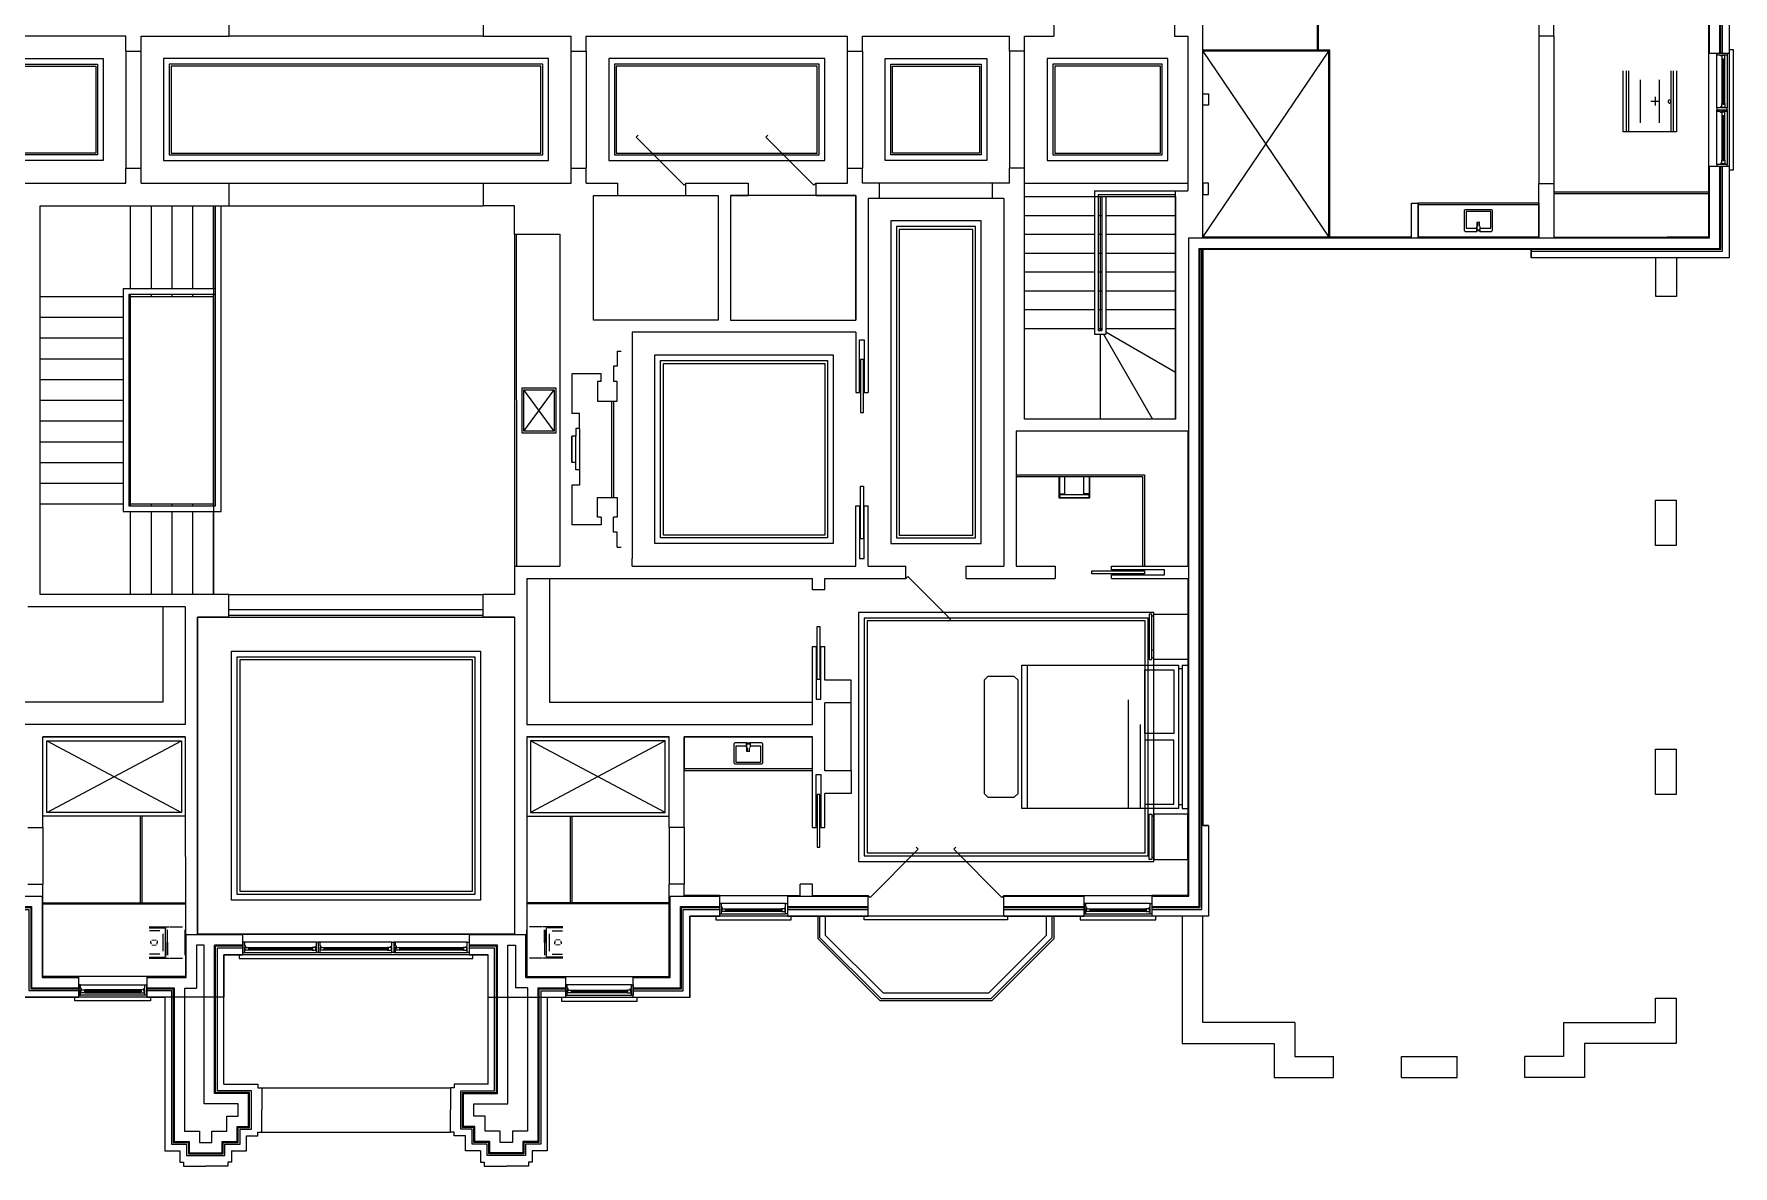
# Model space of a CAD drawing. Header units: metres. Extents: x -730 to 730, y 0 to 1069.
# Drawn here: x -171 to 730, y 0 to 600 of the extents above; entities that cross this region are included whole.
import ezdxf

# ---------------------------------------------------------------- set-up
doc = ezdxf.new("R2010")
doc.units = ezdxf.units.M

msp = doc.modelspace()

# ---------------------------------------------------------------- linework, layer by layer
at = {"layer": 'Defpoints'}
for points in [[(-452.05, 948.83), (-163.04, 948.83), (-163.04, 910.08), (162.95, 910.08), (162.95, 948.83), (451.95, 948.85), (451.95, 877.83), (463.96, 877.83), (463.96, 805.83), (451.95, 805.83), (451.95, 741.08), (638.04, 741.09), (638.05, 638.5), (728.04, 638.5), (728.04, 481.5), (623.05, 481.5), (623.05, 486), (448.95, 486)], [(448.95, 486), (448.95, 180.5), (451.95, 180.5), (451.95, 132.5), (176.95, 132.5), (176.95, 89.42), (101.35, 89.42), (69.96, 89.42), (69.96, 112), (-70.05, 112), (-70.05, 89.5), (-177.04, 89.5)]]:
    msp.add_lwpolyline(points, dxfattribs=at)
for points, elevation in [([(125.95, 514.5), (191.95, 514.5), (191.95, 448.5), (125.95, 448.5)], -0.34), ([(198.45, 448.5), (264.95, 448.5), (264.95, 514.5), (198.45, 514.5)], -0.34), ([(354.46, 514), (434.45, 514), (434.45, 396), (354.46, 396)], -0.06), ([(-167.54, 509), (-75.54, 509), (-75.54, 303), (-167.54, 303)], -0.34)]:
    msp.add_lwpolyline(points, close=True, dxfattribs=dict(at, elevation=elevation))
msp.add_lwpolyline([(-84.05, 291), (83.95, 290.99), (83.95, 123), (67.45, 123), (67.45, 123), (-67.55, 123), (-67.55, 123), (-84.05, 123)], close=True, dxfattribs=at)
at = {"layer": 'FP-Above'}
for p, q in [((67.45, 599.08), (-67.54, 599.08)), ((-122.05, 591.08), (-122.05, 529)), ((-114.05, 529), (-114.05, 591.08)), ((113.95, 529), (113.95, 591.08)), ((121.95, 591.08), (121.95, 529)), ((260.46, 529), (260.46, 591.08)), ((268.46, 591.08), (268.46, 529)), ((346.46, 591.08), (346.46, 529)), ((354.46, 529), (354.46, 591.08)), ((-67.54, 521), (67.45, 521)), ((337.46, 521.01), (277.45, 521.01)), ((-67.54, 509), (67.45, 509)), ((337.46, 513.01), (277.45, 513.01)), ((417.96, 366.5, 0.34), (417.96, 318, 0.34)), ((102.45, 311.5), (102.45, 246)), ((-67.54, 303), (67.45, 303)), ((-102.55, 296.5), (-102.55, 246)), ((-102.55, 246), (-242.04, 245.99)), ((102.45, 246), (241.95, 245.99)), ((-113.54, 185.5), (-113.54, 139.5)), ((113.45, 185.5), (113.45, 139.5)), ((-50.05, 18), (49.96, 18))]:
    msp.add_line(p, q, dxfattribs=at)
at = {"layer": 'FP-Above', "color": 8}
for p, q in [((146.45, 438), (146.45, 322)), ((135.45, 405.5), (135.45, 354.5)), ((118.45, 391), (118.45, 369)), ((116.45, 373), (116.45, 387))]:
    msp.add_line(p, q, dxfattribs=at)
at = {"layer": 'FP-Above'}
for points, elevation in [([(-134.05, 533), (-248.55, 533), (-248.55, 587.08), (-134.05, 587.08)], -0.34), ([(-102.05, 533), (101.95, 533), (101.95, 587.08), (-102.05, 587.08)], -0.68), ([(133.95, 533), (248.46, 533), (248.46, 587.08), (133.95, 587.08)], -0.34), ([(334.46, 533), (280.46, 533), (280.46, 587.08), (334.46, 587.08)], -0.34), ([(366.46, 533), (430.46, 533), (430.46, 587.08), (366.46, 587.08)], -0.34), ([(-137.05, 536), (-245.55, 536), (-245.55, 584.08), (-137.05, 584.08)], -0.34), ([(-138.05, 537), (-244.55, 537), (-244.55, 583.08), (-138.05, 583.08)], -0.34), ([(-99.05, 536), (98.95, 536), (98.95, 584.08), (-99.05, 584.08)], -0.68), ([(-98.05, 537), (97.95, 537), (97.95, 583.08), (-98.05, 583.08)], -0.68), ([(136.95, 536), (245.46, 536), (245.46, 584.08), (136.95, 584.08)], -0.34), ([(137.95, 537), (244.46, 537), (244.46, 583.08), (137.95, 583.08)], -0.34), ([(331.46, 536), (283.46, 536), (283.46, 584.08), (331.46, 584.08)], -0.34), ([(330.46, 537), (284.46, 537), (284.46, 583.08), (330.46, 583.08)], -0.34), ([(369.46, 536), (427.46, 536), (427.46, 584.08), (369.46, 584.08)], -0.34), ([(370.46, 537), (426.46, 537), (426.46, 583.08), (370.46, 583.08)], -0.34), ([(158.45, 430), (252.95, 430), (252.95, 330), (158.45, 330)], -0.34), ([(161.45, 427), (249.95, 427), (249.95, 333), (161.45, 333)], -0.34), ([(162.95, 425.5), (248.45, 425.5), (248.45, 334.5), (162.95, 334.5)], -0.34), ([(422.95, 293.5), (266.45, 293.5), (266.45, 161.5), (422.95, 161.5)], -0.34), ([(419.95, 290.5), (269.45, 290.5), (269.45, 164.5), (419.95, 164.5)], -0.34), ([(418.45, 289), (270.95, 289), (270.95, 166), (418.45, 166)], -0.34), ([(-66.05, 273), (65.96, 273), (65.96, 141), (-66.05, 141)], -0.34), ([(-63.05, 270), (62.96, 270), (62.96, 144), (-63.05, 144)], -0.34), ([(-61.55, 268.5), (61.46, 268.5), (61.46, 145.5), (-61.55, 145.5)], -0.34)]:
    msp.add_lwpolyline(points, close=True, dxfattribs=dict(at, elevation=elevation))
at = {"layer": 'FP-Above', "elevation": -0.34}
for points in [[(354.46, 521), (440.96, 521)], [(84.95, 494), (84.96, 318)]]:
    msp.add_lwpolyline(points, dxfattribs=at)
at = {"layer": 'FP-Above'}
for points in [[(331.45, 501.01), (283.45, 501.01), (283.45, 330), (331.45, 330)], [(328.45, 498.01), (286.45, 498.01), (286.45, 333), (328.45, 333)], [(326.95, 496.51), (287.95, 496.51), (287.95, 334.5), (326.95, 334.5)]]:
    msp.add_lwpolyline(points, close=True, dxfattribs=at)
for points in [[(349.95, 366.5), (417.96, 366.5)], [(-166.04, 179.5), (-166.04, 149.5)], [(165.95, 179.5), (165.95, 149.5)], [(173.95, 179.5), (173.95, 149.5)]]:
    msp.add_lwpolyline(points, dxfattribs=at)
at = {"layer": 'FP-Balcony'}
for points in [[(369.95, 132.5), (369.95, 120.5), (337.01, 87.56), (277.89, 87.56), (244.95, 120.5), (244.95, 132.5)], [(368.95, 132.5), (368.95, 120.92), (336.59, 88.56), (278.31, 88.56), (245.95, 120.92), (245.95, 132.5)], [(365.95, 132.5), (365.95, 122.16), (335.35, 91.56), (279.55, 91.56), (248.95, 122.16), (248.95, 132.5)]]:
    msp.add_lwpolyline(points, dxfattribs=at)
at = {"layer": 'FP-Below'}
for p, q in [((437.95, 132.5), (437.95, 65)), ((448.95, 76), (448.95, 132.5)), ((688.95, 76), (688.95, 89)), ((688.95, 89), (699.95, 89)), ((699.95, 89), (699.95, 65)), ((497.68, 76), (448.95, 76)), ((640.22, 76), (688.95, 76)), ((437.95, 65), (486.68, 65)), ((699.95, 65), (651.22, 65)), ((518.2, 47), (518.2, 58)), ((554.2, 47), (554.2, 58)), ((583.7, 47), (583.7, 58)), ((619.7, 47), (619.7, 58)), ((619.7, 47), (619.7, 58))]:
    msp.add_line(p, q, dxfattribs=at)
at = {"layer": 'FP-Below', "elevation": -0.34}
for points in [[(700.05, 481.5), (700.05, 461), (689.05, 461), (689.05, 481.5)], [(497.68, 76), (497.68, 58), (518.2, 58)], [(640.22, 76), (640.22, 58), (619.7, 58)], [(486.68, 65), (486.68, 47), (518.2, 47)], [(651.22, 65), (651.22, 47), (619.7, 47)], [(554.2, 58), (583.7, 58)], [(554.2, 47), (583.7, 47)]]:
    msp.add_lwpolyline(points, dxfattribs=at)
for points in [[(688.95, 353), (699.95, 353), (699.95, 329), (688.95, 329)], [(688.95, 221), (699.95, 221), (699.95, 197), (688.95, 197)]]:
    msp.add_lwpolyline(points, close=True, dxfattribs=at)
at = {"layer": 'FP-Door'}
msp.add_line((-50.05, 41.4), (49.96, 41.4), dxfattribs=at)
for points in [[(149.6, 546.46), (148.54, 545.4), (173.99, 519.94), (175.06, 521)], [(218.38, 546.46), (217.32, 545.4), (242.77, 519.94), (243.83, 521)], [(314.07, 288.87), (315.13, 289.93), (292.5, 312.56), (291.44, 311.5)], [(296.91, 168.96), (297.97, 167.9), (272.51, 142.44), (271.45, 143.5)], [(318, 168.96), (316.94, 167.9), (342.39, 142.44), (343.45, 143.5)]]:
    msp.add_lwpolyline(points, dxfattribs=at)
at = {"layer": 'FP-Door', "elevation": -0.34}
for points in [[(267.45, 399.5), (268.95, 399.5), (268.95, 427.5), (267.45, 427.5)], [(267.45, 360.5), (268.95, 360.5), (268.95, 332.5), (267.45, 332.5)], [(390.09, 314), (390.09, 315.5), (418.09, 315.5), (418.09, 314)], [(244.45, 286), (245.95, 286), (245.95, 258), (244.45, 258)], [(244.45, 169), (245.95, 169), (245.95, 197), (244.45, 197)]]:
    msp.add_lwpolyline(points, close=True, dxfattribs=at)
at = {"layer": 'FP-Fixture'}
for p, q in [((448.95, 492.5), (515.76, 590.99, 0.34)), ((448.95, 590.99, 0.34), (515.76, 492.5)), ((686.45, 564.47), (691.04, 564.47)), ((688.74, 566.76), (688.74, 562.17)), ((563.05, 492.5), (563.05, 510.5)), ((627.05, 510.5), (563.05, 510.5)), ((627.05, 509.5), (563.05, 509.5)), ((627.05, 510.5), (627.05, 492.5)), ((594.8, 495.75), (594.8, 496)), ((595.3, 495.75), (595.3, 496)), ((627.05, 492.5), (563.05, 492.5)), ((136.45, 405.5), (136.45, 354.5)), ((422.95, 291.5, 0.34), (421.95, 291.5, 0.34)), ((422.95, 273.5), (421.95, 273.5)), ((352.95, 189.5), (352.95, 265.5)), ((352.95, 265.5), (435.95, 265.5)), ((355.95, 189.5), (355.95, 265.5)), ((418.22, 229.22), (418.22, 263.08)), ((418.22, 263.08), (433.53, 263.08)), ((422.95, 269.5, 0.34), (421.95, 269.5, 0.34)), ((433.53, 263.08), (433.53, 229.22)), ((435.95, 265.5), (435.95, 189.5)), ((437.95, 263.5), (435.95, 263.5)), ((437.95, 265.5), (437.95, 189.5)), ((437.95, 265.5), (440.95, 265.5)), ((440.95, 265.5), (440.95, 189.5)), ((409.34, 247.14), (409.34, 189.5)), ((-164.05, 225.5, 0.34), (-92.55, 187.5, 0.34)), ((-164.05, 187.5, 0.34), (-92.55, 225.5, 0.34)), ((163.95, 187.5, 0.34), (92.45, 225.5, 0.34)), ((163.95, 225.5, 0.34), (92.45, 187.5, 0.34)), ((173.95, 227.49), (173.95, 209.49)), ((241.95, 227.49), (173.95, 227.49)), ((241.95, 209.49), (241.95, 227.49)), ((415.8, 234), (415.8, 189.5)), ((433.53, 229.22), (418.22, 229.22)), ((418.22, 225.78), (418.22, 191.92)), ((433.53, 225.78), (418.22, 225.78)), ((433.53, 191.92), (433.53, 225.78)), ((207.7, 224.24), (207.7, 223.99)), ((208.2, 224.24), (208.2, 223.99)), ((241.95, 210.49), (173.95, 210.49)), ((241.95, 209.49), (173.95, 209.49)), ((435.95, 189.5), (352.95, 189.5)), ((418.22, 191.92), (433.53, 191.92)), ((437.95, 191.5), (435.95, 191.5)), ((437.95, 189.5), (440.95, 189.5)), ((-114.54, 185.5), (-114.54, 139.5)), ((114.45, 185.5), (114.45, 139.5)), ((422.95, 185.5, 0.34), (421.95, 185.5, 0.34)), ((422.95, 163.5, 0.34), (421.95, 163.5, 0.34)), ((-109.71, 126.75), (-98.93, 126.75)), ((-109.69, 126.36), (-101.47, 126.36)), ((-98.53, 126.77), (-92.06, 126.76)), ((98.44, 126.77), (91.97, 126.76)), ((109.61, 126.75), (98.83, 126.75)), ((109.59, 126.36), (101.37, 126.36)), ((-104.03, 124.61), (-109.59, 124.61)), ((-108.81, 118.5), (-108.81, 119.28)), ((-108.81, 118.5), (-108.81, 117.72)), ((-108.32, 119.78), (-105.98, 119.87)), ((-108.32, 117.22), (-105.98, 117.13)), ((-105.47, 119.37), (-105.47, 118.5)), ((-105.47, 117.63), (-105.47, 118.5)), ((-102.52, 123.1), (-102.52, 113.9)), ((-101.09, 126.03), (-100.74, 126.03)), ((-101.09, 111.02), (-101.09, 125.98)), ((-100.74, 125.6), (-101.09, 125.6)), ((-100.18, 125.03), (-100.18, 118.5)), ((-100.18, 111.97), (-100.18, 118.5)), ((-100.04, 118.5), (-100.04, 125.25)), ((-100.04, 118.5), (-100.04, 111.75)), ((-90.55, 111.76), (-90.55, 125.24)), ((90.45, 111.76), (90.45, 125.24)), ((99.95, 118.5), (99.95, 125.25)), ((99.95, 118.5), (99.95, 111.75)), ((100.08, 125.03), (100.08, 118.5)), ((100.08, 111.97), (100.08, 118.5)), ((100.64, 125.6), (100.99, 125.6)), ((101, 126.03), (100.65, 126.03)), ((100.99, 111.02), (100.99, 125.98)), ((102.42, 123.1), (102.42, 113.9)), ((103.93, 124.61), (109.5, 124.61)), ((105.37, 119.37), (105.37, 118.5)), ((105.37, 117.63), (105.37, 118.5)), ((108.22, 119.78), (105.88, 119.87)), ((108.22, 117.22), (105.88, 117.13)), ((108.71, 118.5), (108.71, 119.28)), ((108.71, 118.5), (108.71, 117.72)), ((-109.71, 110.25), (-98.93, 110.25)), ((-109.69, 110.64), (-101.47, 110.64)), ((-104.03, 112.39), (-109.59, 112.39)), ((-100.74, 111.41), (-101.09, 111.41)), ((-101.09, 110.97), (-100.74, 110.97)), ((-98.53, 110.23), (-92.06, 110.24)), ((98.44, 110.23), (91.97, 110.24)), ((109.61, 110.25), (98.83, 110.25)), ((100.64, 111.41), (100.99, 111.41)), ((101, 110.97), (100.65, 110.97)), ((109.59, 110.64), (101.37, 110.64)), ((103.93, 112.39), (109.5, 112.39))]:
    msp.add_line(p, q, dxfattribs=at)
for points in [[(509.76, 591.49), (509.76, 627.5)], [(510.26, 591.49), (510.26, 627.5)], [(516.26, 591.49), (448.95, 591.49)], [(515.76, 590.99), (448.95, 590.99)], [(515.76, 492.5), (515.76, 590.99)], [(516.26, 492), (516.26, 591.49)], [(700.04, 580.7), (700.04, 548.23), (671.8, 548.23), (671.8, 580.7)], [(698.27, 580.68), (698.27, 548.25), (673.57, 548.25), (673.57, 580.68)], [(697.07, 580.66), (697.07, 548.27), (674.77, 548.27), (674.77, 580.66)], [(448.95, 568.47), (451.95, 568.47), (451.95, 562.47), (448.95, 562.47), (448.95, 568.47)], [(680.98, 553), (680.98, 575.93)], [(691.14, 553), (691.14, 575.93)], [(696.33, 565.46), (696.51, 565.39), (696.71, 565.14), (696.82, 564.8), (696.86, 564.36), (696.82, 563.91), (696.71, 563.58), (696.51, 563.32), (696.33, 563.26), (696.15, 563.32), (695.95, 563.58), (695.83, 563.91), (695.79, 564.36), (695.83, 564.8), (695.95, 565.14), (696.15, 565.39)], [(635.05, 516.5), (717.04, 516.5)], [(595.8, 495.5), (602.05, 495.5), (602.55, 496), (602.55, 506.5), (602.05, 507), (588.05, 507), (587.55, 506.5), (587.55, 496), (588.05, 495.5), (594.3, 495.5)], [(596.05, 497.25), (601.55, 497.25), (601.55, 506), (588.55, 506), (588.55, 497.25), (594.05, 497.25)], [(594.3, 498), (594.05, 498), (594.05, 496), (596.05, 496), (596.05, 498), (595.8, 498)], [(595.8, 500.25), (594.3, 500.25), (594.3, 496.25), (595.8, 496.25)], [(595.8, 495.5), (595.8, 495.75), (594.3, 495.75), (594.3, 495.5)], [(595.55, 498.25), (595.55, 500.25), (594.55, 500.25), (594.55, 498.25)], [(-166.05, 227.5), (-90.55, 227.5), (-90.55, 185.5), (-166.05, 185.5)], [(165.95, 227.5), (90.45, 227.5), (90.45, 185.5), (165.95, 185.5)], [(208.7, 224.49), (214.95, 224.49), (215.45, 223.99), (215.45, 213.49), (214.95, 212.99), (200.95, 212.99), (200.45, 213.49), (200.45, 223.99), (200.95, 224.49), (207.2, 224.49)], [(208.95, 222.74), (214.45, 222.74), (214.45, 213.99), (201.45, 213.99), (201.45, 222.74), (206.95, 222.74)], [(207.2, 221.99), (206.95, 221.99), (206.95, 223.99), (208.95, 223.99), (208.95, 221.99), (208.7, 221.99)], [(208.7, 224.49), (208.7, 224.24), (207.2, 224.24), (207.2, 224.49)], [(208.7, 219.74), (207.2, 219.74), (207.2, 223.74), (208.7, 223.74)], [(208.45, 221.74), (208.45, 219.74), (207.45, 219.74), (207.45, 221.74)]]:
    msp.add_lwpolyline(points, dxfattribs=at)
at = {"layer": 'FP-Fixture', "elevation": -0.34}
for points in [[(448.95, 515.02), (451.95, 515.02), (451.95, 521.02), (448.95, 521.02), (448.95, 515.02)], [(83.95, 494), (83.96, 318)], [(-166.04, 139.5), (-90.54, 139.5)], [(-166.04, 139), (-90.54, 139)], [(165.95, 139.5), (90.45, 139.5)], [(165.95, 139), (90.45, 139)]]:
    msp.add_lwpolyline(points, dxfattribs=at)
at = {"layer": 'FP-Fixture'}
for points in [[(421.95, 268.5), (421.95, 292.5), (420.45, 292.5), (420.45, 268.5)], [(440.95, 292.5), (440.95, 268.5), (422.95, 268.5), (422.95, 292.5)], [(350.95, 197.5), (350.95, 257.5), (348.95, 259.5), (334.95, 259.5), (332.95, 257.5), (332.95, 197.5), (334.95, 195.5), (348.95, 195.5)], [(-164.05, 187.5), (-164.05, 225.5), (-92.55, 225.5), (-92.55, 187.5)], [(163.95, 187.5), (163.95, 225.5), (92.45, 225.5), (92.45, 187.5)], [(421.95, 186.5), (421.95, 162.5), (420.45, 162.5), (420.45, 186.5)], [(440.95, 162.5), (440.95, 186.5), (422.95, 186.5), (422.95, 162.5)]]:
    msp.add_lwpolyline(points, close=True, dxfattribs=at)
at = {"layer": 'FP-Furniture'}
for p, q in [((88.96, 389.5), (104.96, 411.5)), ((104.96, 389.5), (88.96, 411.5)), ((262.45, 209.5), (262.45, 245.5))]:
    msp.add_line(p, q, dxfattribs=at)
at = {"layer": 'FP-Furniture', "color": 8}
msp.add_line((416.96, 365.5, 0.34), (416.96, 318, 0.34), dxfattribs=at)
at = {"layer": 'FP-Furniture', "elevation": -0.34}
for points in [[(87.96, 388.5), (87.96, 412.5), (105.96, 412.5), (105.96, 388.5)], [(88.96, 389.5), (88.96, 411.5), (104.96, 411.5), (104.96, 389.5)]]:
    msp.add_lwpolyline(points, close=True, dxfattribs=at)
at = {"layer": 'FP-Furniture', "color": 8}
for points in [[(349.95, 365.5), (416.96, 365.5)], [(372.62, 365.5), (372.62, 354.16), (389, 354.16), (389, 365.5)], [(372.98, 365.5), (372.98, 356.41), (375.78, 356.41), (375.78, 365.5)], [(388.7, 365.5), (388.7, 356.41), (385.9, 356.41), (385.9, 365.5)]]:
    msp.add_lwpolyline(points, dxfattribs=at)
at = {"layer": 'FP-Furniture', "color": 8, "elevation": -0.34}
msp.add_lwpolyline([(388.63, 355.75), (373.05, 355.75), (373.05, 354.5), (388.63, 354.5)], close=True, dxfattribs=at)
at = {"layer": 'FP-Mill'}
for points in [[(627.04, 599.08), (627.04, 520.92)], [(635.05, 599.08), (635.05, 520.92)], [(635.05, 515.5), (717.04, 515.5)]]:
    msp.add_lwpolyline(points, dxfattribs=at)
at = {"layer": 'FP-Proposed Wall'}
for p, q in [((728.04, 638.5), (728.04, 590)), ((448.95, 492.5), (448.95, 627.49)), ((627.05, 627.5), (627.05, 599.08)), ((635.05, 599.08), (635.05, 627.5)), ((717.04, 627.5), (717.04, 590)), ((-67.54, 611.08), (-67.54, 599.08)), ((67.45, 611.08), (67.45, 599.08)), ((369.96, 605.58), (369.96, 599.08)), ((433.96, 605.58), (433.96, 599.08)), ((-122.05, 599.08), (-260.55, 599.08)), ((-122.05, 591.08), (-122.05, 599.08)), ((-114.05, 591.08), (-114.05, 599.08)), ((-114.05, 599.08), (-67.54, 599.08)), ((67.45, 599.08), (113.95, 599.08)), ((113.95, 591.08), (113.95, 599.08)), ((121.95, 591.08), (121.95, 599.08)), ((121.95, 599.08), (260.46, 599.08)), ((260.46, 591.08), (260.46, 599.08)), ((268.46, 591.08), (268.46, 599.08)), ((268.46, 599.08), (346.46, 599.08)), ((346.46, 591.08), (346.46, 599.08)), ((354.46, 591.08), (354.46, 599.08)), ((354.46, 599.08), (369.96, 599.08)), ((433.96, 599.08), (440.96, 599.08)), ((440.96, 599.08), (440.96, 517)), ((635.05, 599.08), (627.04, 599.08)), ((-122.05, 591.08), (-114.05, 591.08)), ((113.95, 591.08), (121.95, 591.08)), ((260.46, 591.08), (268.46, 591.08)), ((354.46, 591.08), (346.46, 591.08)), ((717.04, 590), (728.04, 590)), ((-122.05, 521), (-122.05, 529)), ((-122.05, 529), (-114.05, 529)), ((-114.05, 521), (-114.05, 529)), ((113.95, 521), (113.95, 529)), ((113.95, 529), (121.95, 529)), ((121.95, 521), (121.95, 529)), ((260.46, 521), (260.46, 529)), ((260.46, 529), (268.46, 529)), ((268.46, 521), (268.46, 529)), ((346.46, 521), (346.46, 529)), ((354.46, 529), (346.46, 529)), ((354.45, 496), (354.46, 529)), ((717.04, 530), (717.04, 492.5)), ((717.04, 530), (728.04, 530)), ((728.04, 530), (728.04, 481.5)), ((-260.55, 521.01), (-122.05, 521)), ((-114.05, 521), (-67.54, 521)), ((-67.54, 521), (-67.54, 509)), ((67.45, 521), (67.45, 509)), ((67.45, 521), (113.95, 521)), ((121.95, 521), (138.58, 521)), ((125.95, 448.5), (125.95, 514.5)), ((125.95, 514.5), (138.58, 514.5)), ((138.58, 521), (138.58, 514.5)), ((174.58, 521), (174.58, 514.5)), ((174.58, 521), (198.45, 521)), ((174.58, 514.5), (191.95, 514.5)), ((191.95, 514.5), (191.95, 448.5)), ((198.45, 521), (207.83, 521)), ((198.45, 514.5), (198.45, 448.5)), ((198.45, 514.5), (207.83, 514.5)), ((207.83, 521), (207.83, 514.5)), ((243.83, 521), (243.83, 514.5)), ((243.83, 521), (260.46, 521)), ((243.83, 514.5), (264.95, 514.5)), ((264.95, 514.5), (264.95, 448.5)), ((277.45, 521.01), (268.46, 521.01)), ((277.45, 513.01), (277.45, 521.01)), ((337.46, 513.01), (337.46, 521.01)), ((346.46, 521.01), (337.46, 521.01)), ((434.45, 396), (434.45, 517)), ((434.45, 517), (440.96, 517)), ((627.04, 520.92), (635.05, 520.92)), ((627.05, 492.5), (627.05, 520.92)), ((635.05, 520.92), (635.05, 492.5)), ((-167.54, 303), (-167.54, 509)), ((-167.54, 509), (-67.54, 509)), ((83.95, 509), (67.45, 509)), ((83.95, 494), (83.95, 509)), ((271.45, 513.01), (271.45, 410)), ((277.45, 513.01), (271.45, 513.01)), ((343.46, 513.01), (337.46, 513.01)), ((343.45, 513), (343.45, 318)), ((354.45, 396), (354.45, 496)), ((83.95, 494), (107.95, 494)), ((107.95, 494), (107.95, 318)), ((559.55, 492.5), (448.95, 492.5)), ((717.04, 492.5), (695.05, 492.5)), ((448.95, 180.5), (448.95, 486)), ((623.05, 486), (448.95, 486)), ((623.05, 486), (623.05, 481.5)), ((695.05, 481.5), (623.05, 481.5)), ((728.04, 481.5), (695.05, 481.5)), ((191.95, 448.5), (125.95, 448.5)), ((146.45, 442), (146.45, 438)), ((264.95, 442), (146.45, 442)), ((198.45, 448.5), (264.95, 448.5)), ((264.95, 442), (264.95, 410)), ((136.45, 424), (136.45, 416)), ((138.45, 424), (136.45, 424)), ((138.45, 432), (138.45, 424)), ((138.45, 432), (140.45, 432)), ((129.95, 420), (114.45, 420)), ((114.45, 420), (114.45, 399)), ((127.95, 416), (127.95, 405.5)), ((129.95, 416), (127.95, 416)), ((129.95, 416), (129.95, 420)), ((138.45, 416), (136.45, 416)), ((138.45, 405.5), (138.45, 416)), ((127.95, 405.5), (138.45, 405.5)), ((264.95, 410), (266.95, 410)), ((269.45, 410), (271.45, 410)), ((118.45, 399), (114.45, 399)), ((118.45, 391), (118.45, 399)), ((116.45, 391), (116.45, 387)), ((118.45, 391), (116.45, 391)), ((349.95, 389.5), (349.95, 318)), ((440.96, 389.5), (349.95, 389.5)), ((434.45, 396), (354.45, 396)), ((440.96, 389.5), (440.96, 318)), ((114.45, 373), (114.45, 387)), ((116.45, 387), (114.45, 387)), ((114.45, 387), (114.45, 373)), ((116.45, 373), (114.45, 373)), ((116.45, 369), (116.45, 373)), ((114.45, 361), (114.45, 340)), ((118.45, 361), (114.45, 361)), ((118.45, 369), (116.45, 369)), ((118.45, 369), (118.45, 361)), ((127.95, 344), (127.95, 354.5)), ((127.95, 354.5), (138.45, 354.5)), ((138.45, 354.5), (138.45, 344)), ((129.95, 344), (127.95, 344)), ((129.95, 344), (129.95, 340)), ((136.45, 336), (136.45, 344)), ((138.45, 344), (136.45, 344)), ((264.95, 318), (264.95, 350)), ((264.95, 350), (266.95, 350)), ((269.45, 350), (271.45, 350)), ((271.45, 318), (271.45, 350)), ((129.95, 340), (114.45, 340)), ((138.45, 336), (136.45, 336)), ((138.45, 328), (138.45, 336)), ((138.45, 328), (140.45, 328)), ((83.96, 318), (83.96, 303)), ((83.96, 318), (107.95, 318)), ((146.45, 318), (146.45, 322)), ((146.45, 318), (264.95, 318)), ((271.45, 318), (291.45, 318)), ((271.45, 318), (291.45, 318)), ((291.45, 311.5), (291.45, 318)), ((323.45, 311.5), (323.45, 318)), ((323.45, 318), (343.45, 318)), ((349.95, 318), (370.59, 318)), ((370.59, 318), (370.59, 311.5)), ((400.59, 316), (400.59, 318)), ((400.59, 318), (440.96, 318)), ((90.45, 311.5), (90.45, 234)), ((90.45, 311.5), (241.95, 311.5)), ((241.95, 305.49), (241.95, 311.5)), ((248.45, 305.5), (248.45, 311.5)), ((248.45, 311.5), (291.45, 311.5)), ((323.44, 311.5), (370.59, 311.5)), ((400.59, 311.5), (400.59, 313.5)), ((400.59, 311.5), (440.96, 311.5)), ((440.96, 311.5), (440.96, 143.5)), ((-67.54, 303), (-167.54, 303)), ((-67.54, 291), (-67.54, 303)), ((67.45, 291), (67.45, 303)), ((83.96, 303), (67.45, 303)), ((248.45, 305.5), (241.94, 305.5)), ((-90.55, 296.5), (-174.05, 296.5)), ((-90.55, 296.5), (-90.55, 234)), ((-84.04, 291), (-84.05, 123)), ((-67.54, 291), (-84.04, 291)), ((83.96, 291), (67.45, 291)), ((83.96, 291), (83.95, 123)), ((241.95, 233.99), (241.95, 275.5)), ((241.95, 275.5), (243.95, 275.5)), ((246.45, 275.5), (248.45, 275.5)), ((248.45, 257.5), (248.45, 275.5)), ((262.45, 257.5), (248.45, 257.5)), ((262.45, 245.5), (262.45, 257.5)), ((248.45, 209.5), (248.45, 245.5)), ((262.45, 245.5), (248.45, 245.5)), ((-90.55, 234), (-242.04, 233.99)), ((-90.55, 227.5), (-166.05, 227.5)), ((-166.04, 179.5), (-166.04, 227.5)), ((-90.55, 227.5), (-90.54, 100.5)), ((90.45, 234), (241.95, 233.99)), ((90.45, 227.5), (90.45, 100.42)), ((90.45, 227.5), (165.95, 227.5)), ((165.95, 179.5), (165.95, 227.5)), ((173.95, 179.5), (173.95, 227.5)), ((173.95, 227.5), (241.95, 227.5)), ((241.95, 179.5), (241.95, 227.49)), ((262.45, 209.5), (248.45, 209.5)), ((262.45, 209.5), (262.45, 197.5)), ((262.45, 197.5), (248.44, 197.5)), ((248.45, 179.5), (248.45, 197.5)), ((451.95, 180.5), (448.95, 180.5)), ((451.95, 180.5), (451.95, 132.5)), ((-174.05, 179.5), (-166.04, 179.5)), ((173.95, 179.5), (165.95, 179.5)), ((241.95, 179.5), (243.95, 179.5)), ((246.45, 179.5), (248.45, 179.5)), ((-174.04, 149.5), (-166.04, 149.5)), ((-166.04, 100.5), (-166.04, 149.5)), ((165.95, 100.42), (165.95, 149.5)), ((173.45, 149.5), (165.95, 149.5)), ((173.95, 149.5), (165.95, 149.5)), ((173.95, 143.5), (173.95, 149.5)), ((173.95, 143.5), (173.95, 149.5)), ((241.95, 149.5), (235.44, 149.5)), ((235.45, 143.5), (235.45, 149.5)), ((241.95, 143.5), (241.95, 149.5)), ((192.75, 143.5), (173.95, 143.5)), ((192.75, 143.5), (192.75, 132.5)), ((228.75, 143.5), (228.75, 132.5)), ((228.75, 143.5), (235.45, 143.5)), ((241.95, 143.5), (271.45, 143.5)), ((271.45, 132.5), (271.45, 143.5)), ((343.45, 132.5), (343.45, 143.5)), ((343.45, 143.5), (385.96, 143.5)), ((385.96, 132.5), (385.96, 143.5)), ((421.96, 143.5), (421.96, 132.5)), ((440.96, 143.5), (421.96, 143.5)), ((176.95, 89.42), (176.95, 132.5)), ((176.95, 132.5), (192.75, 132.5)), ((228.75, 132.5), (271.45, 132.5)), ((343.45, 132.5), (385.96, 132.5)), ((451.95, 132.5), (421.96, 132.5)), ((-84.05, 123), (-60.05, 123)), ((83.95, 123), (59.95, 123)), ((67.45, 123), (67.45, 123)), ((-70.05, 112), (-60.05, 112)), ((-70.05, 43.39), (-70.05, 112)), ((59.95, 112), (69.96, 112)), ((69.96, 43.39), (69.96, 112)), ((-147.04, 100.5), (-166.04, 100.5)), ((-147.04, 89.5), (-147.04, 100.5)), ((-111.04, 100.5), (-111.04, 89.5)), ((-90.54, 100.5), (-111.04, 100.5)), ((90.45, 100.42), (110.95, 100.42)), ((110.95, 100.42), (110.95, 89.42)), ((146.95, 89.42), (146.95, 100.42)), ((146.95, 100.42), (165.95, 100.42)), ((-177.04, 89.5), (-147.04, 89.5)), ((-166.04, 89.5), (-166.04, 89.5)), ((-111.04, 89.5), (-101.45, 89.5)), ((-101.45, 89.5), (-101.45, 8)), ((101.35, 89.42), (101.35, 8)), ((110.95, 89.42), (101.35, 89.42)), ((109.45, 89.42), (101.35, 89.42)), ((176.95, 89.42), (146.95, 89.42)), ((-70.05, 43.4), (-52.05, 43.4)), ((-52.05, 43.4), (-52.05, 41.4)), ((-52.05, 41.4), (-50.05, 41.4)), ((-50.05, 41.4), (-50.05, 29.7)), ((49.96, 41.4), (49.96, 29.7)), ((51.96, 41.4), (49.96, 41.4)), ((51.96, 43.4), (51.96, 41.4)), ((69.96, 43.4), (51.96, 43.4)), ((-50.05, 18), (-50.05, 29.7)), ((49.96, 18), (49.96, 29.7)), ((-58.05, 8), (-58.05, 16)), ((-58.05, 16), (-52.05, 16)), ((-52.05, 16), (-52.05, 18)), ((-52.05, 18), (-50.05, 18)), ((51.96, 18), (49.96, 18)), ((51.96, 16), (51.96, 18)), ((57.96, 16), (51.96, 16)), ((57.96, 8), (57.96, 16)), ((-101.45, 8), (-93.45, 8)), ((-93.45, 8), (-93.45, 2)), ((-93.45, 2), (-91.45, 2)), ((-91.45, 2), (-91.45, 0)), ((-91.45, 0), (-79.75, 0)), ((-68.05, 0), (-79.75, 0)), ((-68.05, 2), (-68.05, 0)), ((-66.05, 2), (-68.05, 2)), ((-66.05, 8), (-66.05, 2)), ((-66.05, 8), (-58.05, 8)), ((65.96, 8), (57.96, 8)), ((65.96, 8), (65.96, 2)), ((65.96, 2), (67.96, 2)), ((67.96, 2), (67.96, 0)), ((67.96, 0), (79.66, 0)), ((91.35, 0), (79.66, 0)), ((91.35, 2), (91.35, 0)), ((93.35, 2), (91.35, 2)), ((93.35, 8), (93.35, 2)), ((101.35, 8), (93.35, 8))]:
    msp.add_line(p, q, dxfattribs=at)
at = {"layer": 'FP-Proposed Wall', "color": 8}
for p, q in [((266.95, 410), (266.95, 438)), ((266.95, 438), (269.45, 438)), ((269.45, 438), (269.45, 410)), ((266.95, 350), (266.95, 322)), ((269.45, 322), (269.45, 350)), ((266.95, 322), (269.45, 322)), ((428.59, 316), (400.59, 316)), ((428.59, 313.5), (428.59, 316)), ((400.59, 313.5), (428.59, 313.5)), ((243.95, 275.5), (243.95, 247.5)), ((246.45, 247.5), (246.45, 275.5)), ((243.95, 247.5), (246.45, 247.5)), ((243.95, 179.5), (243.95, 207.5)), ((243.95, 207.5), (246.45, 207.5)), ((246.45, 207.5), (246.45, 179.5))]:
    msp.add_line(p, q, dxfattribs=at)
at = {"layer": 'FP-Proposed Wall'}
for points in [[(559.55, 492.5), (559.55, 510.5), (563.05, 510.5), (563.05, 492.5), (627.05, 492.5)], [(635.05, 492.5), (695.05, 492.5)], [(-60.05, 112), (-60.05, 123)], [(59.95, 123), (59.95, 112)]]:
    msp.add_lwpolyline(points, dxfattribs=at)
at = {"layer": 'FP-Stair'}
for p, q in [((354.45, 514), (391.45, 514)), ((391.45, 517), (391.45, 441)), ((393.45, 515), (393.45, 443)), ((393.45, 515), (434.45, 515)), ((394.45, 514), (394.45, 443)), ((394.45, 514), (434.45, 514)), ((395.45, 514), (395.45, 443)), ((397.45, 514), (397.45, 441)), ((-119.54, 465), (-119.54, 509)), ((-108.54, 465), (-108.54, 509)), ((-97.54, 465), (-97.54, 509)), ((-86.54, 465), (-86.54, 509)), ((-75.54, 465), (-75.54, 509)), ((354.45, 504), (391.45, 504)), ((393.45, 504), (395.45, 504)), ((397.45, 504), (434.45, 504)), ((354.45, 494), (391.45, 494)), ((393.45, 494), (395.45, 494)), ((397.45, 494), (434.45, 494)), ((354.45, 484), (391.45, 484)), ((393.45, 484), (395.45, 484)), ((397.45, 484), (434.45, 484)), ((354.45, 474), (391.45, 474)), ((393.45, 474), (395.45, 474)), ((397.45, 474), (434.45, 474)), ((-119.54, 350), (-119.54, 462)), ((-108.54, 461), (-108.54, 462)), ((-97.54, 461), (-97.54, 462)), ((-86.54, 461), (-86.54, 462)), ((-75.54, 350), (-75.54, 462)), ((354.45, 464), (391.45, 464)), ((393.45, 464), (395.45, 464)), ((397.45, 464), (434.45, 464)), ((354.45, 454), (391.45, 454)), ((393.45, 454), (395.45, 454)), ((397.45, 454), (434.45, 454)), ((354.45, 444), (391.45, 444)), ((393.45, 444), (395.45, 444)), ((393.45, 443), (395.45, 443)), ((394.45, 444), (395.03, 443)), ((394.45, 444), (395.45, 443.42)), ((397.45, 444), (434.45, 444)), ((397.46, 442.27), (434.45, 420.91)), ((391.45, 441), (397.45, 441)), ((394.45, 441), (394.45, 396)), ((396.19, 441), (422.17, 396)), ((-120.54, 351), (-75.54, 351)), ((-119.54, 303), (-119.54, 347)), ((-108.54, 350), (-108.54, 351)), ((-108.54, 303), (-108.54, 347)), ((-97.54, 350), (-97.54, 351)), ((-97.54, 303), (-97.54, 347)), ((-86.54, 350), (-86.54, 351)), ((-86.54, 303), (-86.54, 347)), ((-75.54, 303), (-75.54, 347)), ((-67.54, 295), (67.45, 295)), ((-67.54, 292), (67.45, 292)), ((-67.54, 291), (67.45, 291))]:
    msp.add_line(p, q, dxfattribs=at)
at = {"layer": 'FP-Stair', "elevation": -0.34}
for points in [[(391.45, 517), (434.45, 517)], [(-74.54, 465), (-123.54, 465), (-123.54, 347), (-71.54, 347), (-71.54, 509)], [(-74.54, 462), (-120.54, 462), (-120.54, 350), (-74.54, 350), (-74.54, 509)], [(-167.54, 461), (-123.54, 461)], [(-120.54, 461), (-75.54, 461)], [(-167.54, 450), (-123.54, 450)], [(-120.54, 450), (-119.54, 450)], [(-167.54, 439), (-123.54, 439)], [(-120.54, 439), (-119.54, 439)], [(-167.54, 428), (-123.54, 428)], [(-120.54, 428), (-119.54, 428)], [(-167.54, 417), (-123.54, 417)], [(-120.54, 417), (-119.54, 417)], [(-167.54, 406), (-123.54, 406)], [(-120.54, 406), (-119.54, 406)], [(-167.54, 395), (-123.54, 395)], [(-120.54, 395), (-119.54, 395)], [(-167.54, 384), (-123.54, 384)], [(-120.54, 384), (-119.54, 384)], [(-167.54, 373), (-123.54, 373)], [(-120.54, 373), (-119.54, 373)], [(-167.54, 362), (-123.54, 362)], [(-120.54, 362), (-119.54, 362)], [(-167.54, 351), (-123.54, 351)], [(-120.54, 351), (-119.54, 351)]]:
    msp.add_lwpolyline(points, dxfattribs=at)
at = {"layer": 'FP-Stair'}
msp.add_lwpolyline([(345.45, 132.5), (345.45, 130.5), (269.45, 130.5), (269.45, 132.5)], dxfattribs=at)
at = {"layer": 'FP-Wall Detail'}
for points in [[(724.54, 590), (724.54, 635), (634.55, 635), (634.55, 737.58), (596.2, 737.58)], [(723.54, 590), (723.54, 634), (633.55, 634), (633.55, 736.58), (596.2, 736.58)], [(723.04, 590), (723.04, 633.5), (633.05, 633.5), (633.05, 736.08), (596.2, 736.08)], [(717.54, 590), (717.54, 628), (627.55, 628), (627.55, 730.58), (596.2, 730.58)], [(421.96, 137), (447.46, 137), (447.46, 486), (723.54, 486), (723.54, 530)], [(421.96, 137.5), (446.96, 137.5), (446.96, 486.5), (723.04, 486.5), (723.04, 530)], [(421.96, 143), (441.46, 143), (441.46, 492), (717.54, 492), (717.54, 530)], [(623.05, 485), (724.54, 485), (724.54, 530)], [(421.96, 136), (448.46, 136), (448.46, 486)], [(-192.84, 143), (-166.54, 143), (-166.54, 100), (-147.04, 100)], [(-192.84, 137.5), (-172.04, 137.5), (-172.04, 94.5), (-147.04, 94.5)], [(-192.84, 137), (-172.54, 137), (-172.54, 94), (-147.04, 94)], [(-192.84, 136), (-173.54, 136), (-173.54, 93), (-147.04, 93)], [(146.95, 99.92), (166.45, 99.92), (166.45, 143), (192.75, 143)], [(146.95, 94.42), (171.95, 94.42), (171.95, 137.5), (192.75, 137.5)], [(146.95, 93.92), (172.45, 93.92), (172.45, 137), (192.75, 137)], [(146.95, 92.92), (173.45, 92.92), (173.45, 136), (192.75, 136)], [(228.75, 143), (271.45, 143)], [(228.75, 137.5), (271.45, 137.5)], [(228.75, 137), (271.45, 137)], [(228.75, 136), (271.45, 136)], [(343.45, 143), (385.96, 143)], [(343.45, 137.5), (385.96, 137.5)], [(343.45, 137), (385.96, 137)], [(343.45, 136), (385.96, 136)], [(-90.04, 100), (-90.04, 122.5)], [(-60.05, 122.5), (-90.04, 122.5)], [(89.95, 122.5), (59.95, 122.5)], [(89.95, 99.92), (89.95, 122.5)], [(-97.95, 93), (-97.95, 11.5), (-89.95, 11.5), (-89.95, 5.5), (-87.95, 5.5), (-87.95, 5.5), (-79.75, 5.5), (-71.55, 5.5), (-71.55, 5.5), (-69.55, 5.5), (-69.55, 11.5), (-61.55, 11.5), (-61.55, 19.5), (-55.55, 19.5), (-55.55, 21.5), (-55.55, 21.5), (-55.55, 29.7), (-55.55, 37.9), (-55.55, 37.9), (-55.55, 39.9), (-73.55, 39.9), (-73.55, 115.5)], [(-96.95, 94), (-96.95, 12.5), (-88.95, 12.5), (-88.95, 6.5), (-86.95, 6.5), (-86.95, 6.5), (-79.75, 6.5), (-72.55, 6.5), (-72.55, 6.5), (-70.55, 6.5), (-70.55, 12.5), (-62.55, 12.5), (-62.55, 20.5), (-56.55, 20.5), (-56.55, 22.5), (-56.55, 22.5), (-56.55, 29.7), (-56.55, 36.9), (-56.55, 36.9), (-56.55, 38.9), (-74.55, 38.9), (-74.55, 116.5)], [(-96.45, 94.5), (-96.45, 13), (-88.45, 13), (-88.45, 7), (-86.45, 7), (-86.45, 7), (-79.75, 7), (-73.05, 7), (-73.05, 7), (-71.05, 7), (-71.05, 13), (-63.05, 13), (-63.05, 21), (-57.05, 21), (-57.05, 23), (-57.05, 23), (-57.05, 29.7), (-57.05, 36.4), (-57.05, 36.4), (-57.05, 38.4), (-75.05, 38.4), (-75.05, 117)], [(-80.55, 94.32), (-80.55, 117), (-84.54, 117), (-84.54, 117), (-84.54, 94.32)], [(-60.05, 117), (-75.05, 117)], [(-60.05, 116.5), (-74.55, 116.5)], [(-60.05, 115.5), (-73.55, 115.5)], [(97.86, 92.92), (97.86, 11.5), (89.86, 11.5), (89.86, 5.5), (87.86, 5.5), (87.86, 5.5), (79.66, 5.5), (71.46, 5.5), (71.46, 5.5), (69.46, 5.5), (69.46, 11.5), (61.46, 11.5), (61.46, 19.5), (55.46, 19.5), (55.46, 21.5), (55.46, 21.5), (55.46, 29.7), (55.46, 37.9), (55.46, 37.9), (55.46, 39.9), (73.46, 39.9), (73.46, 115.5)], [(96.86, 93.92), (96.86, 12.5), (88.86, 12.5), (88.86, 6.5), (86.86, 6.5), (86.86, 6.5), (79.66, 6.5), (72.46, 6.5), (72.46, 6.5), (70.46, 6.5), (70.46, 12.5), (62.46, 12.5), (62.46, 20.5), (56.46, 20.5), (56.46, 22.5), (56.46, 22.5), (56.46, 29.7), (56.46, 36.9), (56.46, 36.9), (56.46, 38.9), (74.46, 38.9), (74.46, 116.5)], [(96.36, 94.42), (96.36, 13), (88.36, 13), (88.36, 7), (86.36, 7), (86.36, 7), (79.66, 7), (72.96, 7), (72.96, 7), (70.96, 7), (70.96, 13), (62.96, 13), (62.96, 21), (56.96, 21), (56.96, 23), (56.96, 23), (56.96, 29.7), (56.96, 36.4), (56.96, 36.4), (56.96, 38.4), (74.96, 38.4), (74.96, 117)], [(74.96, 117), (59.95, 117)], [(74.46, 116.5), (59.95, 116.5)], [(73.46, 115.5), (59.95, 115.5)], [(80.46, 94.42), (80.46, 117), (84.45, 117), (84.45, 117), (84.45, 94.42)], [(-111.04, 100), (-90.04, 100)], [(89.95, 99.92), (110.95, 99.92)], [(-111.04, 94.5), (-96.45, 94.5)], [(-111.04, 94), (-96.95, 94)], [(-111.04, 93), (-97.95, 93)], [(-90.99, 94.32), (-90.95, 18.5), (-82.95, 18.5), (-82.95, 12.5), (-80.95, 12.5), (-80.95, 12.5), (-79.75, 12.5), (-78.55, 12.5), (-78.55, 12.5), (-76.55, 12.5), (-76.55, 18.5), (-68.55, 18.5), (-68.55, 26.5), (-62.55, 26.5), (-62.55, 28.5), (-62.55, 28.5), (-62.55, 29.7), (-62.55, 30.9), (-62.55, 30.9), (-62.55, 32.9), (-80.55, 32.9), (-80.55, 94.32)], [(-90.99, 94.32), (-84.54, 94.32)], [(90.9, 94.42), (90.86, 18.5), (82.86, 18.5), (82.86, 12.5), (80.86, 12.5), (80.86, 12.5), (79.66, 12.5), (78.46, 12.5), (78.46, 12.5), (76.46, 12.5), (76.46, 18.5), (68.46, 18.5), (68.46, 26.5), (62.46, 26.5), (62.46, 28.5), (62.46, 28.5), (62.46, 29.7), (62.46, 30.9), (62.46, 30.9), (62.46, 32.9), (80.46, 32.9), (80.46, 94.42)], [(90.9, 94.42), (84.45, 94.42)], [(96.36, 94.42), (110.95, 94.42)], [(96.86, 93.92), (110.95, 93.92)], [(97.86, 92.92), (110.95, 92.92)]]:
    msp.add_lwpolyline(points, dxfattribs=at)
at = {"layer": 'FP-Window'}
for p, q in [((717.04, 590), (717.04, 530)), ((721.44, 561), (721.44, 589)), ((724.19, 586.75), (724.19, 563.25)), ((724.19, 586.75), (724.44, 586.5)), ((724.56, 586.5), (724.44, 586.5)), ((724.69, 587), (725.19, 587)), ((725.44, 586.5), (725.31, 586.5)), ((725.69, 586.75), (725.44, 586.5)), ((725.69, 563.25), (725.69, 586.75)), ((726.94, 589), (726.94, 561)), ((728.04, 592), (730.04, 592)), ((730.04, 592), (730.04, 528)), ((721.44, 531), (721.44, 559)), ((724.19, 563.25), (724.44, 563.5)), ((724.56, 563.5), (724.44, 563.5)), ((724.69, 563), (725.19, 563)), ((725.44, 563.5), (725.31, 563.5)), ((725.69, 563.25), (725.44, 563.5)), ((726.94, 559), (726.94, 531)), ((724.19, 556.75), (724.19, 533.25)), ((724.19, 556.75), (724.44, 556.5)), ((724.56, 556.5), (724.44, 556.5)), ((724.69, 557), (725.19, 557)), ((725.44, 556.5), (725.31, 556.5)), ((725.69, 556.75), (725.44, 556.5)), ((725.69, 533.25), (725.69, 556.75)), ((724.19, 533.25), (724.44, 533.5)), ((724.56, 533.5), (724.44, 533.5)), ((724.69, 533), (725.19, 533)), ((725.44, 533.5), (725.31, 533.5)), ((725.69, 533.25), (725.44, 533.5)), ((717.04, 530), (717.04, 530)), ((730.04, 528), (728.04, 528)), ((192.75, 143.5), (228.75, 143.5)), ((227.75, 139.11), (193.75, 139.11)), ((195.75, 135.86), (195.75, 135.36)), ((196, 136.36), (196.25, 136.11)), ((196, 136.36), (225.5, 136.36)), ((196.25, 135.98), (196.25, 136.11)), ((196.25, 135.11), (196.25, 135.23)), ((225.5, 136.36), (225.25, 136.11)), ((225.25, 135.98), (225.25, 136.11)), ((225.25, 135.11), (225.25, 135.23)), ((225.75, 135.86), (225.75, 135.36)), ((228.75, 143.5), (228.75, 143.5)), ((385.95, 143.5), (421.95, 143.5)), ((420.95, 139.11), (386.95, 139.11)), ((388.95, 135.86), (388.95, 135.36)), ((389.2, 136.36), (389.45, 136.11)), ((389.2, 136.36), (418.7, 136.36)), ((389.45, 135.98), (389.45, 136.11)), ((389.45, 135.11), (389.45, 135.23)), ((418.7, 136.36), (418.45, 136.11)), ((418.45, 135.98), (418.45, 136.11)), ((418.45, 135.11), (418.45, 135.23)), ((418.95, 135.86), (418.95, 135.36)), ((421.95, 143.5), (421.95, 143.5)), ((190.75, 132.5), (190.75, 130.5)), ((190.75, 130.5), (230.75, 130.5)), ((193.75, 133.61), (227.75, 133.61)), ((196, 134.86), (196.25, 135.11)), ((225.5, 134.86), (196, 134.86)), ((225.5, 134.86), (225.25, 135.11)), ((230.75, 130.5), (230.75, 132.5)), ((383.95, 132.5), (383.95, 130.5)), ((383.95, 130.5), (423.95, 130.5)), ((386.95, 133.61), (420.95, 133.61)), ((389.2, 134.86), (389.45, 135.11)), ((418.7, 134.86), (389.2, 134.86)), ((418.7, 134.86), (418.45, 135.11)), ((423.95, 130.5), (423.95, 132.5)), ((-60.05, 123), (59.95, 123)), ((-21.05, 118.61), (-59.05, 118.61)), ((18.95, 118.61), (-19.05, 118.61)), ((58.95, 118.61), (20.95, 118.61)), ((59.95, 123), (59.95, 123)), ((-62.05, 112), (-62.05, 110)), ((-62.05, 110), (61.95, 110)), ((-59.05, 113.11), (-21.05, 113.11)), ((-57.05, 115.36), (-57.05, 114.86)), ((-56.8, 115.86), (-56.55, 115.61)), ((-56.8, 115.86), (-23.3, 115.86)), ((-56.8, 114.36), (-56.55, 114.61)), ((-23.3, 114.36), (-56.8, 114.36)), ((-56.55, 115.48), (-56.55, 115.61)), ((-56.55, 114.61), (-56.55, 114.73)), ((-23.3, 115.86), (-23.55, 115.61)), ((-23.55, 115.48), (-23.55, 115.61)), ((-23.55, 114.61), (-23.55, 114.73)), ((-23.3, 114.36), (-23.55, 114.61)), ((-23.05, 115.36), (-23.05, 114.86)), ((-19.05, 113.11), (18.95, 113.11)), ((-17.05, 115.36), (-17.05, 114.86)), ((-16.8, 115.86), (-16.55, 115.61)), ((-16.8, 115.86), (16.7, 115.86)), ((-16.8, 114.36), (-16.55, 114.61)), ((16.7, 114.36), (-16.8, 114.36)), ((-16.55, 115.48), (-16.55, 115.61)), ((-16.55, 114.61), (-16.55, 114.73)), ((16.7, 115.86), (16.45, 115.61)), ((16.45, 115.48), (16.45, 115.61)), ((16.45, 114.61), (16.45, 114.73)), ((16.7, 114.36), (16.45, 114.61)), ((16.95, 115.36), (16.95, 114.86)), ((20.95, 113.11), (58.95, 113.11)), ((22.95, 115.36), (22.95, 114.86)), ((23.2, 115.86), (23.45, 115.61)), ((23.2, 115.86), (56.7, 115.86)), ((23.2, 114.36), (23.45, 114.61)), ((56.7, 114.36), (23.2, 114.36)), ((23.45, 115.48), (23.45, 115.61)), ((23.45, 114.61), (23.45, 114.73)), ((56.7, 115.86), (56.45, 115.61)), ((56.45, 115.48), (56.45, 115.61)), ((56.45, 114.61), (56.45, 114.73)), ((56.7, 114.36), (56.45, 114.61)), ((56.95, 115.36), (56.95, 114.86)), ((61.95, 110), (61.95, 112)), ((-111.05, 100.5), (-147.05, 100.5)), ((-147.05, 100.5), (-147.05, 100.5)), ((110.95, 100.42), (146.95, 100.42)), ((146.95, 100.42), (146.95, 100.42)), ((-146.05, 96.11), (-112.05, 96.11)), ((-112.05, 90.61), (-146.05, 90.61)), ((-144.05, 92.86), (-144.05, 92.36)), ((-114.3, 93.36), (-143.8, 93.36)), ((-143.8, 93.36), (-143.55, 93.11)), ((-143.8, 91.86), (-143.55, 92.11)), ((-143.8, 91.86), (-114.3, 91.86)), ((-143.55, 92.98), (-143.55, 93.11)), ((-143.55, 92.11), (-143.55, 92.23)), ((-114.3, 93.36), (-114.55, 93.11)), ((-114.55, 92.98), (-114.55, 93.11)), ((-114.55, 92.11), (-114.55, 92.23)), ((-114.3, 91.86), (-114.55, 92.11)), ((-114.05, 92.86), (-114.05, 92.36)), ((145.95, 96.03), (111.95, 96.03)), ((111.95, 90.53), (145.95, 90.53)), ((113.95, 92.78), (113.95, 92.28)), ((114.2, 93.28), (114.45, 93.03)), ((114.2, 93.28), (143.7, 93.28)), ((114.2, 91.78), (114.45, 92.03)), ((143.7, 91.78), (114.2, 91.78)), ((114.45, 92.91), (114.45, 93.03)), ((114.45, 92.03), (114.45, 92.16)), ((143.7, 93.28), (143.45, 93.03)), ((143.45, 92.91), (143.45, 93.03)), ((143.45, 92.03), (143.45, 92.16)), ((143.7, 91.78), (143.45, 92.03)), ((143.95, 92.78), (143.95, 92.28)), ((-149.05, 87.5), (-149.05, 89.5)), ((-109.05, 87.5), (-149.05, 87.5)), ((-109.05, 89.5), (-109.05, 87.5)), ((108.95, 89.42), (108.95, 87.42)), ((108.95, 87.42), (148.95, 87.42)), ((148.95, 87.42), (148.95, 89.42))]:
    msp.add_line(p, q, dxfattribs=at)
for points in [[(726.94, 590), (726.94, 589), (723.94, 589), (723.94, 588.5), (723.44, 588.5), (723.44, 589), (721.44, 589), (721.44, 590), (726.94, 590)], [(725.69, 586.75), (725.69, 588.75), (724.19, 588.75), (724.19, 586.75)], [(724.56, 587), (724.56, 563), (724.69, 563), (724.69, 587)], [(725.31, 587), (725.31, 563), (725.19, 563), (725.19, 587)], [(726.94, 560), (726.94, 561), (723.94, 561), (723.94, 561.5), (723.44, 561.5), (723.44, 561), (721.44, 561), (721.44, 560), (726.94, 560)], [(726.94, 560), (726.94, 559), (723.94, 559), (723.94, 558.5), (723.44, 558.5), (723.44, 559), (721.44, 559), (721.44, 560), (726.94, 560)], [(725.69, 563.25), (725.69, 561.25), (724.19, 561.25), (724.19, 563.25)], [(725.69, 556.75), (725.69, 558.75), (724.19, 558.75), (724.19, 556.75)], [(724.56, 557), (724.56, 533), (724.69, 533), (724.69, 557)], [(725.31, 557), (725.31, 533), (725.19, 533), (725.19, 557)], [(726.94, 530), (726.94, 531), (723.94, 531), (723.94, 531.5), (723.44, 531.5), (723.44, 531), (721.44, 531), (721.44, 530), (726.94, 530)], [(725.69, 533.25), (725.69, 531.25), (724.19, 531.25), (724.19, 533.25)], [(192.75, 133.61), (193.75, 133.61), (193.75, 136.61), (194.25, 136.61), (194.25, 137.11), (193.75, 137.11), (193.75, 139.11), (192.75, 139.11), (192.75, 133.61)], [(196, 134.86), (194, 134.86), (194, 136.36), (196, 136.36)], [(195.75, 135.98), (225.75, 135.98), (225.75, 135.86), (195.75, 135.86)], [(195.75, 135.23), (225.75, 135.23), (225.75, 135.36), (195.75, 135.36)], [(225.5, 134.86), (227.5, 134.86), (227.5, 136.36), (225.5, 136.36)], [(228.75, 133.61), (227.75, 133.61), (227.75, 136.61), (227.25, 136.61), (227.25, 137.11), (227.75, 137.11), (227.75, 139.11), (228.75, 139.11), (228.75, 133.61)], [(385.95, 133.61), (386.95, 133.61), (386.95, 136.61), (387.45, 136.61), (387.45, 137.11), (386.95, 137.11), (386.95, 139.11), (385.95, 139.11), (385.95, 133.61)], [(389.2, 134.86), (387.2, 134.86), (387.2, 136.36), (389.2, 136.36)], [(388.95, 135.98), (418.95, 135.98), (418.95, 135.86), (388.95, 135.86)], [(388.95, 135.23), (418.95, 135.23), (418.95, 135.36), (388.95, 135.36)], [(418.7, 134.86), (420.7, 134.86), (420.7, 136.36), (418.7, 136.36)], [(421.95, 133.61), (420.95, 133.61), (420.95, 136.61), (420.45, 136.61), (420.45, 137.11), (420.95, 137.11), (420.95, 139.11), (421.95, 139.11), (421.95, 133.61)], [(-60.05, 113.11), (-59.05, 113.11), (-59.05, 116.11), (-58.55, 116.11), (-58.55, 116.61), (-59.05, 116.61), (-59.05, 118.61), (-60.05, 118.61), (-60.05, 113.11)], [(-20.05, 113.11), (-21.05, 113.11), (-21.05, 116.11), (-21.55, 116.11), (-21.55, 116.61), (-21.05, 116.61), (-21.05, 118.61), (-20.05, 118.61), (-20.05, 113.11)], [(-20.05, 113.11), (-19.05, 113.11), (-19.05, 116.11), (-18.55, 116.11), (-18.55, 116.61), (-19.05, 116.61), (-19.05, 118.61), (-20.05, 118.61), (-20.05, 113.11)], [(19.95, 113.11), (18.95, 113.11), (18.95, 116.11), (18.45, 116.11), (18.45, 116.61), (18.95, 116.61), (18.95, 118.61), (19.95, 118.61), (19.95, 113.11)], [(19.95, 113.11), (20.95, 113.11), (20.95, 116.11), (21.45, 116.11), (21.45, 116.61), (20.95, 116.61), (20.95, 118.61), (19.95, 118.61), (19.95, 113.11)], [(59.95, 113.11), (58.95, 113.11), (58.95, 116.11), (58.45, 116.11), (58.45, 116.61), (58.95, 116.61), (58.95, 118.61), (59.95, 118.61), (59.95, 113.11)], [(-56.8, 114.36), (-58.8, 114.36), (-58.8, 115.86), (-56.8, 115.86)], [(-57.05, 115.48), (-23.05, 115.48), (-23.05, 115.36), (-57.05, 115.36)], [(-57.05, 114.73), (-23.05, 114.73), (-23.05, 114.86), (-57.05, 114.86)], [(-23.3, 114.36), (-21.3, 114.36), (-21.3, 115.86), (-23.3, 115.86)], [(-16.8, 114.36), (-18.8, 114.36), (-18.8, 115.86), (-16.8, 115.86)], [(-17.05, 115.48), (16.95, 115.48), (16.95, 115.36), (-17.05, 115.36)], [(-17.05, 114.73), (16.95, 114.73), (16.95, 114.86), (-17.05, 114.86)], [(16.7, 114.36), (18.7, 114.36), (18.7, 115.86), (16.7, 115.86)], [(23.2, 114.36), (21.2, 114.36), (21.2, 115.86), (23.2, 115.86)], [(22.95, 115.48), (56.95, 115.48), (56.95, 115.36), (22.95, 115.36)], [(22.95, 114.73), (56.95, 114.73), (56.95, 114.86), (22.95, 114.86)], [(56.7, 114.36), (58.7, 114.36), (58.7, 115.86), (56.7, 115.86)], [(-147.05, 90.61), (-146.05, 90.61), (-146.05, 93.61), (-145.55, 93.61), (-145.55, 94.11), (-146.05, 94.11), (-146.05, 96.11), (-147.05, 96.11), (-147.05, 90.61)], [(-143.8, 91.86), (-145.8, 91.86), (-145.8, 93.36), (-143.8, 93.36)], [(-114.05, 92.98), (-144.05, 92.98), (-144.05, 92.86), (-114.05, 92.86)], [(-114.05, 92.23), (-144.05, 92.23), (-144.05, 92.36), (-114.05, 92.36)], [(-114.3, 91.86), (-112.3, 91.86), (-112.3, 93.36), (-114.3, 93.36)], [(-111.05, 90.61), (-112.05, 90.61), (-112.05, 93.61), (-112.55, 93.61), (-112.55, 94.11), (-112.05, 94.11), (-112.05, 96.11), (-111.05, 96.11), (-111.05, 90.61)], [(110.95, 90.53), (111.95, 90.53), (111.95, 93.53), (112.45, 93.53), (112.45, 94.03), (111.95, 94.03), (111.95, 96.03), (110.95, 96.03), (110.95, 90.53)], [(114.2, 91.78), (112.2, 91.78), (112.2, 93.28), (114.2, 93.28)], [(113.95, 92.91), (143.95, 92.91), (143.95, 92.78), (113.95, 92.78)], [(113.95, 92.16), (143.95, 92.16), (143.95, 92.28), (113.95, 92.28)], [(143.7, 91.78), (145.7, 91.78), (145.7, 93.28), (143.7, 93.28)], [(146.95, 90.53), (145.95, 90.53), (145.95, 93.53), (145.45, 93.53), (145.45, 94.03), (145.95, 94.03), (145.95, 96.03), (146.95, 96.03), (146.95, 90.53)]]:
    msp.add_lwpolyline(points, dxfattribs=at)

doc.saveas('drawing.dxf')
